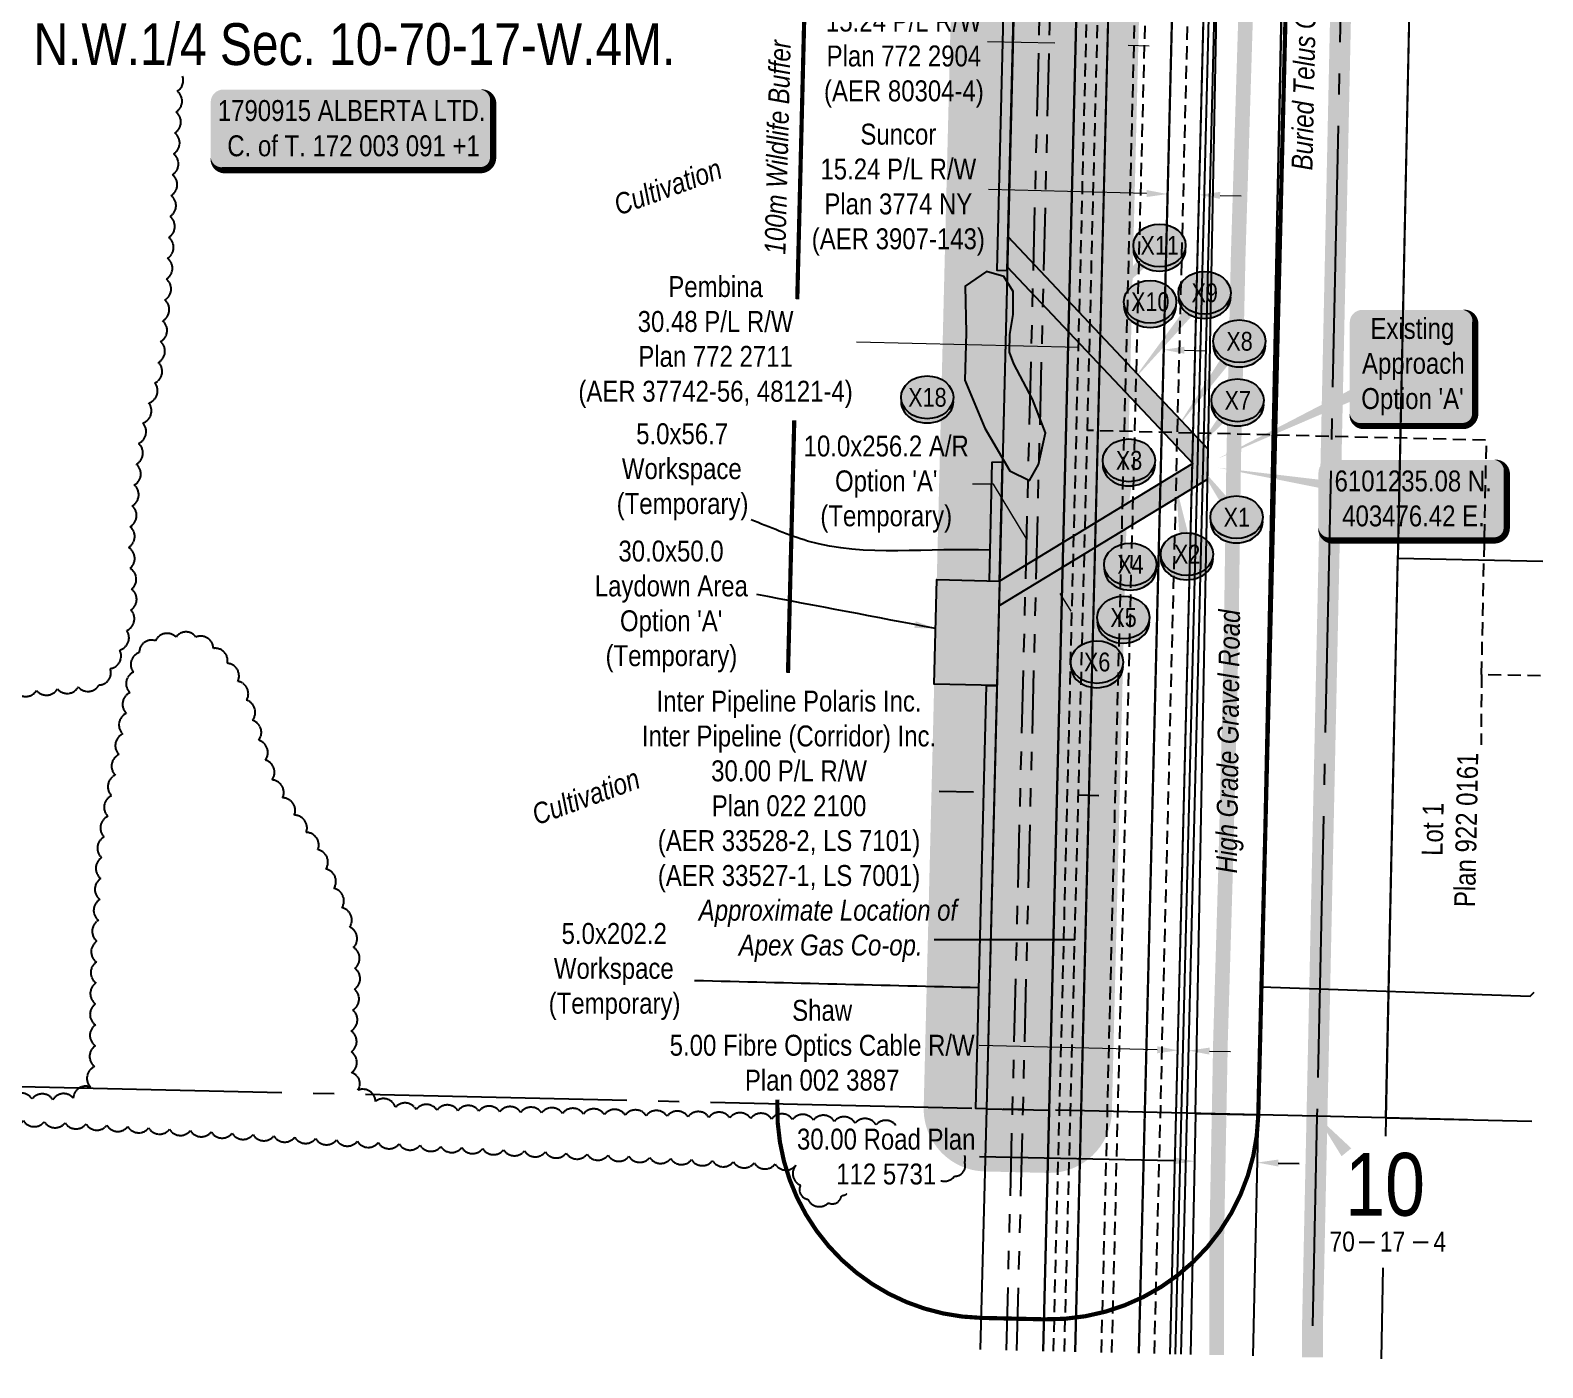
# Model space of a CAD drawing. Extents: x 402203 to 404178, y 6100803 to 6102751.
# Drawn here: x 402909 to 403632, y 6100803 to 6101442 of the extents above; entities that cross this region are included whole.
import ezdxf
from ezdxf.enums import TextEntityAlignment as Align

# ---------------------------------------------------------------- set-up
doc = ezdxf.new("R2010")
doc.units = 0
doc.header["$LTSCALE"] = 5
doc.header["$PDSIZE"] = 0.5
for name, pattern in [('0', [1, 1, 0]), ('foc-DRILLPATH', [14.75, 6, -1.75, 1.75, -1.75, 1.75, -1.75]), ('foc-QUARTERLINE', [33, 25, -3, 2, -3]), ('foc-TIELINE', [1.875, 1.25, -0.625]), ('UG_PIPE', [1.875, 1.25, -0.625])]:
    doc.linetypes.add(name, pattern=pattern)
doc.layers.get('Defpoints').update_dxf_attribs({"color": 9})
for name, color, linetype in [('10', 1, 'Continuous'), ('9', 3, 'Continuous'), ('AS-CABLE', 224, 'foc-CABLE'), ('AS-PIPE-UG', 44, 'UG_PIPE'), ('AS-PIPE-UG-T', 44, 'Continuous'), ('AS-POWER', 104, 'foc-POWER'), ('AS-ROADS', 254, 'Continuous'), ('AS-TELUS', 224, 'foc-TEL'), ('C-RW', 13, 'Continuous'), ('C-SYMBOL', 7, 'Continuous'), ('CG-NOTES', 7, 'Continuous'), ('F-RW', 190, 'Continuous'), ('L-SECLBL', 7, 'Continuous'), ('L-SECQ', 8, 'foc-QUARTERLINE'), ('L-TITLEDB', 4, 'Continuous'), ('L-TITLEDB-T', 4, 'Continuous'), ('P-BUFFER-H 30m', 51, 'Continuous'), ('P-BUFFER-YELLOW', 50, 'foc-TIELINE'), ('P-BUFFER-YELLOW-T', 50, 'Continuous'), ('P-CROSSINGS', 250, 'Continuous'), ('P-PDRILLPATH', 12, 'foc-DRILLPATH'), ('P-PROPOSED', 10, 'Continuous'), ('P-PROPOSED-T', 10, 'Continuous'), ('P-TEMP-H', 41, 'Continuous'), ('P-TEMP_WORKSPACE', 46, 'Continuous'), ('T-BUSH', 110, '0'), ('T-WATER', 160, 'Continuous'), ('T-WATER-H', 133, 'Continuous')]:
    doc.layers.add(name, color=color, linetype=linetype)
for name, color, linetype, lineweight in [('F-RW-T', 190, 'Continuous', 9), ('P-TEMP-T', 46, 'Continuous', 18), ('T-TEXT', 48, 'Continuous', 18)]:
    doc.layers.add(name, color=color, linetype=linetype, lineweight=lineweight)
doc.layers.add('P-REPAIR-BLUE-H', color=7, linetype='Continuous', true_color=0xa0d6fd)
doc.styles.add('175L', font='ARIALN.TTF', dxfattribs={"height": 20})
doc.styles.add('80', font='ARIALN.TTF', dxfattribs={"height": 10})
doc.styles.add('80CG', font='ARIALN.TTF', dxfattribs={"height": 10})
doc.styles.add('80L', font='ARIALN.TTF', dxfattribs={"height": 10})
doc.styles.add('80LS', font='ARIALNI.TTF', dxfattribs={"height": 10})
doc.styles.add('Crossing', font='ARIALN.TTF', dxfattribs={"height": 10})
doc.styles.add('foc-LtypeFont', font='ARIALN.TTF', dxfattribs={"height": 7.35})
doc.styles.add('SIMPLEX', font='ARIALN.TTF')
doc.linetypes.add('foc-CABLE', pattern='A,2,-1,["C",foc-LtypeFont,S=0.2,R=0,X=-0.625,Y=-0.75],-1.24,8', length=12.24)
doc.linetypes.add('foc-POWER', pattern='A,6,-1,["P",foc-LtypeFont,S=0.2,R=0,X=-0.625,Y=-0.75],-1.24,4', length=12.24)
doc.linetypes.add('foc-POWER-NOLINE', pattern='A,0,-4,["P",foc-LtypeFont,S=0.2,R=0,X=-0.625,Y=-0.75],-8.24', length=12.24)
doc.linetypes.add('foc-TEL', pattern='A,2,-1,["T",foc-LtypeFont,S=0.2,R=0,X=-0.425,Y=-0.75],-1.24,8', length=12.24)
doc.linetypes.add('foc-TEL-NOLINE', pattern='A,0,-2,["T",foc-LtypeFont,S=0.2,R=0,X=-0.425,Y=-0.75],-10.24', length=12.24)
doc.dimstyles.new('Compass 5 000', dxfattribs={"dimscale": 5, "dimtxt": 9, "dimasz": 2, "dimexe": 0.2, "dimexo": 0.0625, "dimgap": 0.5, "dimtad": 0, "dimtih": 1, "dimtoh": 1, "dimzin": 0, "dimdsep": 46, "dimtxsty": '80CG', "dimcen": 0.1, "dimse1": 1, "dimse2": 1, "dimclrd": 256, "dimclrt": 256, "dimaunit": 1, "dimadec": 4, "dimazin": 0, "dimtfac": 0.06, "dimtofl": 0, "dimtmove": 0, "dimatfit": 1, "dimfxl": 0.2, "dimtolj": 1, "dimtzin": 0, "dimlwd": -1, "dimarcsym": 0})

# ---------------------------------------------------------------- blocks, each defined once
blk = doc.blocks.new('L-SECLBL')
at = {"layer": '9', "color": 7}
for p, q in [((-5.08, -27.83), (-12.29, -27.83)), ((20.7, -27.83), (13.5, -27.83))]:
    blk.add_line(p, q, dxfattribs=at)
at = {"layer": '10', "color": 2, "style": 'SIMPLEX'}
blk.add_attdef('SEC', text='', height=30, dxfattribs=at).set_placement((0, 0), align=Align.MIDDLE)
at = {"layer": '10', "color": 5, "style": '80L'}
blk.add_attdef('TWP', text='', height=9.5, dxfattribs=at).set_placement((-14.43, -27.37), align=Align.MIDDLE_RIGHT)
blk.add_attdef('RGE', text='', height=9.5, dxfattribs=at).set_placement((3.62, -27.37), align=Align.MIDDLE_CENTER)
blk.add_attdef('MER', text='', height=9.5, dxfattribs=at).set_placement((23.17, -27.37), align=Align.MIDDLE_LEFT)
blk = doc.blocks.new('*U426')
h = blk.add_hatch(color=59)
edge = h.paths.add_edge_path()
edge.add_line((-61.5, -20), (61.5, -20))
edge.add_arc((61.5, -14), 6, 270, 360)
edge.add_line((67.5, -14), (67.5, 12.5))
edge.add_arc((61.5, 12.5), 6, 0, 90)
edge.add_line((61.5, 18.5), (-61.5, 18.5))
edge.add_arc((-61.5, 12.5), 6, 90, 180)
edge.add_line((-67.5, 12.5), (-67.5, -14))
edge.add_arc((-61.5, -14), 6, 180, 270)
at = {"color": 1, "flags": 128}
blk.add_lwpolyline([(-61.5, -20, 3, 3, 0), (61.5, -20, 3, 3, 0.414214), (67.5, -14, 3, 3, 0), (67.5, 12.5, 3, 0, 0.414214), (61.5, 18.5, 0, 0, 0), (-61.5, 18.5, 0, 0, 0.414214), (-67.5, 12.5, 0, 0, 0), (-67.5, -14, 0, 3, 0.414214)], format="xyseb", close=True, dxfattribs=at)
blk.add_lwpolyline([(-45.88, 0.94, 0, 7.5, 0), (0, 0, 0, 0, 0)], format="xyseb", dxfattribs=at)
at = {"color": 1, "style": '80'}
blk.add_attdef('ENTER_TEXT_001', (-35.99, -5), '', height=10, dxfattribs=at)
blk = doc.blocks.new('*D427')
at = {"layer": 'Defpoints', "color": 0, "transparency": 16777216}
for p in [(403466.66, 6101301.74), (403471.66, 6101301.61), (403458.04, 6100954.19)]:
    blk.add_point(p, dxfattribs=at)
at = {"layer": 'F-RW-T', "transparency": 16777216}
for p, q in [((403448.04, 6100954.44), (403362.98, 6100956.55)), ((403473.03, 6100953.82), (403483.03, 6100953.57))]:
    blk.add_line(p, q, dxfattribs=at)
for points in [[(403448.09, 6100956.11), (403448, 6100952.78), (403458.04, 6100954.19)], [(403473.08, 6100955.49), (403472.99, 6100952.16), (403463.04, 6100954.07)]]:
    blk.add_solid(points, dxfattribs=at)
at = {"layer": 'F-RW-T', "transparency": 16777216, "insert": (403287.85, 6100956.55), "char_height": 10, "attachment_point": 5, "style": '80CG'}
blk.add_mtext('\\A1;Shaw\\P5.00 Fibre Optics Cable R/W\\PPlan 002 3887 ', dxfattribs=at)
blk = doc.blocks.new('*D428')
at = {"layer": 'Defpoints', "color": 0, "transparency": 16777216}
for p in [(403410.42, 6101491.86), (403425.62, 6101491.48), (403409.02, 6101435.2)]:
    blk.add_point(p, dxfattribs=at)
at = {"layer": 'F-RW-T', "transparency": 16777216}
for p, q in [((403399.02, 6101435.45), (403366.94, 6101436.24)), ((403434.22, 6101434.57), (403444.21, 6101434.33))]:
    blk.add_line(p, q, dxfattribs=at)
for points in [[(403399.06, 6101437.11), (403398.98, 6101433.78), (403409.02, 6101435.2)], [(403434.26, 6101436.24), (403434.17, 6101432.91), (403424.22, 6101434.82)]]:
    blk.add_solid(points, dxfattribs=at)
at = {"layer": 'F-RW-T', "transparency": 16777216, "insert": (403326.93, 6101436.24), "char_height": 10, "attachment_point": 5, "style": '80CG'}
blk.add_mtext('\\A1;Nova\\P15.24 P/L R/W\\PPlan 772 2904\\P(AER 80304-4)', dxfattribs=at)
blk = doc.blocks.new('*D429')
at = {"layer": 'Defpoints', "color": 0, "transparency": 16777216}
for p in [(403423.32, 6101397.04), (403453.7, 6101396.29), (403420.65, 6101289.79)]:
    blk.add_point(p, dxfattribs=at)
at = {"layer": 'F-RW-T', "transparency": 16777216}
for p, q in [((403410.66, 6101290.04), (403304.3, 6101292.68)), ((403461.03, 6101288.79), (403471.03, 6101288.54))]:
    blk.add_line(p, q, dxfattribs=at)
for points in [[(403410.7, 6101291.71), (403410.62, 6101288.37), (403420.65, 6101289.79)], [(403461.07, 6101290.46), (403460.99, 6101287.12), (403451.03, 6101289.04)]]:
    blk.add_solid(points, dxfattribs=at)
at = {"layer": 'F-RW-T', "transparency": 16777216, "insert": (403236.9, 6101292.68), "char_height": 10, "attachment_point": 5, "style": '80CG'}
blk.add_mtext('\\A1;Pembina\\P30.48 P/L R/W\\PPlan 772 2711\\P(AER 37742-56, 48121-4)', dxfattribs=at)
blk = doc.blocks.new('*D430')
at = {"layer": 'Defpoints', "color": 0, "transparency": 16777216}
for p in [(403452.95, 6101363.42), (403452.58, 6101348.83), (403467.75, 6101348.46)]:
    blk.add_point(p, dxfattribs=at)
at = {"layer": 'F-RW-T', "transparency": 16777216}
for p, q in [((403442.95, 6101363.66), (403367.45, 6101365.54)), ((403478.11, 6101362.79), (403488.1, 6101362.54))]:
    blk.add_line(p, q, dxfattribs=at)
for points in [[(403442.99, 6101365.33), (403442.91, 6101362), (403452.95, 6101363.42)], [(403478.15, 6101364.46), (403478.06, 6101361.12), (403468.11, 6101363.04)]]:
    blk.add_solid(points, dxfattribs=at)
at = {"layer": 'F-RW-T', "transparency": 16777216, "insert": (403324.26, 6101365.54), "char_height": 10, "attachment_point": 5, "style": '80CG'}
blk.add_mtext('\\A1;Suncor\\P15.24 P/L R/W\\PPlan 3774 NY\\P(AER 3907-143)', dxfattribs=at)
blk = doc.blocks.new('*D432')
at = {"layer": 'Defpoints', "color": 0, "transparency": 16777216}
for p in [(403465.93, 6100901.18), (403465.45, 6100878.12), (403495.42, 6100877.49)]:
    blk.add_point(p, dxfattribs=at)
at = {"layer": 'L-TITLEDB-T', "transparency": 16777216}
for p, q in [((403455.93, 6100901.39), (403363.02, 6100903.35)), ((403505.9, 6100900.34), (403515.9, 6100900.13))]:
    blk.add_line(p, q, dxfattribs=at)
for points in [[(403455.97, 6100903.06), (403455.9, 6100899.73), (403465.93, 6100901.18)], [(403505.94, 6100902.01), (403505.87, 6100898.67), (403495.91, 6100900.55)]]:
    blk.add_solid(points, dxfattribs=at)
at = {"layer": 'L-TITLEDB-T', "transparency": 16777216, "insert": (403318.48, 6100903.35), "char_height": 10, "attachment_point": 5, "style": '80CG'}
blk.add_mtext('\\A1;30.00 Road Plan\\P112 5731', dxfattribs=at)
blk = doc.blocks.new('*D434')
at = {"layer": 'Defpoints', "color": 0, "transparency": 16777216}
for p in [(403372.05, 6101154.83), (403402.04, 6101154.09), (403370.13, 6101077.26)]:
    blk.add_point(p, dxfattribs=at)
at = {"layer": 'P-PROPOSED-T', "color": 240, "transparency": 16777216}
for p, q in [((403360.13, 6101077.51), (403343.83, 6101077.92)), ((403410.12, 6101076.27), (403420.11, 6101076.02))]:
    blk.add_line(p, q, dxfattribs=at)
for points in [[(403360.17, 6101079.18), (403360.09, 6101075.85), (403370.13, 6101077.26)], [(403410.16, 6101077.94), (403410.07, 6101074.61), (403400.12, 6101076.52)]]:
    blk.add_solid(points, dxfattribs=at)
at = {"layer": 'P-PROPOSED-T', "transparency": 16777216, "insert": (403272.02, 6101077.92), "char_height": 10, "attachment_point": 5, "style": '80CG'}
blk.add_mtext('\\A1;Inter Pipeline Polaris Inc.\\PInter Pipeline (Corridor) Inc.\\P30.00 P/L R/W\\PPlan 022 2100\\P(AER 33528-2, LS 7101)\\P(AER 33527-1, LS 7001)', dxfattribs=at)
blk = doc.blocks.new('*D436')
at = {"layer": 'Defpoints', "color": 0, "transparency": 16777216}
for p in [(403400.56, 6101195.41), (403391.1, 6101189.67), (403405.75, 6101186.86)]:
    blk.add_point(p, dxfattribs=at)
at = {"layer": 'P-TEMP-T', "transparency": 16777216}
for p, q in [((403369.77, 6101224.82), (403359.77, 6101224.82)), ((403385.91, 6101198.22), (403369.77, 6101224.82)), ((403401.47, 6101172.57), (403406.66, 6101164.02))]:
    blk.add_line(p, q, dxfattribs=at)
for points in [[(403387.34, 6101199.08), (403384.49, 6101197.36), (403391.1, 6101189.67)], [(403402.9, 6101173.44), (403400.05, 6101171.71), (403396.29, 6101181.12)]]:
    blk.add_solid(points, dxfattribs=at)
at = {"layer": 'P-TEMP-T', "transparency": 16777216, "insert": (403318.48, 6101224.82), "char_height": 10, "attachment_point": 5, "style": '80CG'}
blk.add_mtext("\\A1;10.0x256.2 A/R\\POption 'A'\\P(Temporary)", dxfattribs=at)
blk = doc.blocks.new('xing2')
h = blk.add_hatch(color=50)
h.dxf.hatch_style = 1
edge = h.paths.add_edge_path()
edge.add_ellipse((0, 0), major_axis=(-12.5, 0), ratio=0.816297, start_angle=0, end_angle=360)
h = blk.add_hatch(color=250)
h.dxf.hatch_style = 1
edge = h.paths.add_edge_path()
edge.add_ellipse((0, -2.05), major_axis=(-12.5, 0), ratio=0.816297, start_angle=0, end_angle=180)
edge.add_line((12.5, -2.05), (12.5, 0))
edge.add_ellipse((0, 0), major_axis=(-12.5, 0), ratio=0.816297, start_angle=0, end_angle=180, ccw=False)
edge.add_line((-12.5, 0), (-12.5, -2.05))
at = {"color": 250}
blk.add_ellipse((0, 0), major_axis=(-12.5, 0), ratio=0.816297, dxfattribs=at)
blk.add_ellipse((0, -2.05), major_axis=(-12.5, 0), ratio=0.816297, start_param=0, end_param=3.141593, dxfattribs=at)
at = {"color": 250, "style": 'Crossing'}
blk.add_attdef('CROSSING', text='', height=9, dxfattribs=at).set_placement((0.09, 0.02), align=Align.MIDDLE_CENTER)
at = {"color": 250, "style": 'Crossing', "flags": 1}
for tag, p in [('OWNER', (0.09, -12.49)), ('DESCRIPTION', (0.09, -25.77)), ('LOCATION', (0.09, -39.3)), ('DWG_REF', (0.09, -52.84))]:
    blk.add_attdef(tag, text='', height=9, dxfattribs=at).set_placement(p, align=Align.MIDDLE_CENTER)
blk = doc.blocks.new('*U461')
h = blk.add_hatch(color=255)
edge = h.paths.add_edge_path()
edge.add_line((-24, -28.5), (24, -28.5))
edge.add_arc((24, -22.5), 6, 270, 360)
edge.add_line((30, -22.5), (30, 21))
edge.add_arc((24, 21), 6, 0, 90)
edge.add_line((24, 27), (-24, 27))
edge.add_arc((-24, 21), 6, 90, 180)
edge.add_line((-30, 21), (-30, -22.5))
edge.add_arc((-24, -22.5), 6, 180, 270)
at = {"color": 1, "flags": 128}
blk.add_lwpolyline([(-24, -28.5, 3, 3, 0), (24, -28.5, 3, 3, 0.414214), (30, -22.5, 3, 3, 0), (30, 21, 3, 0, 0.414214), (24, 27, 0, 0, 0), (-24, 27, 0, 0, 0.414214), (-30, 21, 0, 0, 0), (-30, -22.5, 0, 3, 0.414214)], format="xyseb", close=True, dxfattribs=at)
for points in [[(-93.09, -44.13, 0, 7.5, 0), (0, 0, 0, 0, 0)], [(-25.47, -11.01, 0, 7.5, 0), (0, 0, 0, 0, 0)]]:
    blk.add_lwpolyline(points, format="xyseb", dxfattribs=at)
at = {"color": 1, "style": '80'}
blk.add_attdef('ENTER_TEXT_001', (-26.85, -4.92), '', height=10, dxfattribs=at)
blk = doc.blocks.new('*U462')
h = blk.add_hatch(color=255)
edge = h.paths.add_edge_path()
edge.add_line((-39, -20), (39, -20))
edge.add_arc((39, -14), 6, 270, 360)
edge.add_line((45, -14), (45, 12.5))
edge.add_arc((39, 12.5), 6, 0, 90)
edge.add_line((39, 18.5), (-39, 18.5))
edge.add_arc((-39, 12.5), 6, 90, 180)
edge.add_line((-45, 12.5), (-45, -14))
edge.add_arc((-39, -14), 6, 180, 270)
at = {"color": 1, "flags": 128}
for points in [[(-92.68, 14.7, 0, 7.5, 0), (0, 0, 0, 0, 0)], [(-25.47, -11.01, 0, 7.5, 0), (0, 0, 0, 0, 0)]]:
    blk.add_lwpolyline(points, format="xyseb", dxfattribs=at)
blk.add_lwpolyline([(-39, -20, 3, 3, 0), (39, -20, 3, 3, 0.414214), (45, -14, 3, 3, 0), (45, 12.5, 3, 0, 0.414214), (39, 18.5, 0, 0, 0), (-39, 18.5, 0, 0, 0.414214), (-45, 12.5, 0, 0, 0), (-45, -14, 0, 3, 0.414214)], format="xyseb", close=True, dxfattribs=at)
at = {"color": 1, "style": '80'}
blk.add_attdef('ENTER_TEXT_001', (-26.85, -4.92), '', height=10, dxfattribs=at)

msp = doc.modelspace()

# ---------------------------------------------------------------- hatches: boundary and pattern name
at = {"layer": 'P-BUFFER-H 30m'}
h = msp.add_hatch(color=256, dxfattribs=at)
h.dxf.hatch_style = 1
h.paths.add_polyline_path([(403446.294, 6101728.091, 0.4148301), (403416.985, 6101758.827), (403386.992, 6101759.508, 0.4135973), (403356.32, 6101730.26), (403336.392, 6100927.034, 0.4148108), (403365.7, 6100896.298), (403395.692, 6100895.615, 0.4136166), (403426.366, 6100924.863)])
h.paths.add_polyline_path([(403396.375, 6100925.607), (403366.383, 6100926.29), (403386.311, 6101729.516), (403416.304, 6101728.835)], flags=16)
at = {"layer": 'P-REPAIR-BLUE-H'}
h = msp.add_hatch(color=256, dxfattribs=at)
h.dxf.hatch_style = 1
h.paths.add_polyline_path([(403366.383, 6100926.29), (403396.375, 6100925.607), (403416.304, 6101728.835), (403386.311, 6101729.516)])
at = {"layer": 'P-TEMP-H'}
h = msp.add_hatch(color=256, dxfattribs=at)
h.dxf.hatch_style = 1
h.paths.add_polyline_path([(403376.321, 6101326.851), (403385.071, 6101679.531), (403380.072, 6101679.645), (403371.323, 6101326.975)])
h = msp.add_hatch(color=256, dxfattribs=at)
h.dxf.hatch_style = 1
h.paths.add_polyline_path([(403372.345, 6101166.596), (403472.142, 6101227.142), (403472.412, 6101241.431), (403376.719, 6101342.901), (403376.367, 6101328.699), (403465.126, 6101234.582), (403372.64, 6101178.472)])
h = msp.add_hatch(color=256, dxfattribs=at)
h.dxf.hatch_style = 1
h.paths.add_polyline_path([(403369.047, 6101235.26), (403367.641, 6101178.594), (403372.64, 6101178.472), (403374.045, 6101235.136)])
h = msp.add_hatch(color=256, dxfattribs=at)
h.dxf.hatch_style = 1
h.paths.add_polyline_path([(403341.419, 6101129.241), (403342.659, 6101179.208), (403372.64, 6101178.472), (403371.4, 6101128.497), (403341.421, 6101129.234)])
h = msp.add_hatch(color=256, dxfattribs=at)
h.dxf.hatch_style = 1
h.paths.add_polyline_path([(403366.383, 6100926.29), (403361.384, 6100926.404), (403366.401, 6101128.62), (403371.4, 6101128.497)])
at = {"layer": 'T-WATER-H'}
h = msp.add_hatch(color=256, dxfattribs=at)
h.dxf.hatch_style = 1
h.paths.add_polyline_path([(403356.077, 6101274.552), (403365.572, 6101251.508), (403377.507, 6101231.175), (403387.001, 6101226.567), (403391.341, 6101234.158), (403394.596, 6101249.339), (403388.357, 6101265.334), (403379.435, 6101282.274), (403377.396, 6101287.878), (403377.566, 6101296.37), (403379.139, 6101305.818), (403379.245, 6101316.882), (403374.668, 6101324.01), (403366.471, 6101326.351), (403356.252, 6101319.329), (403356.662, 6101297.065)])

# ---------------------------------------------------------------- linework, layer by layer
at = {"layer": 'AS-CABLE', "flags": 128}
msp.add_lwpolyline([(403456.775, 6100809.008), (403479.274, 6101709.723), (403512.89, 6101708.957)], dxfattribs=at)
at = {"layer": 'AS-PIPE-UG'}
msp.add_line((403631.274, 6101133.166), (403603.116, 6101133.757), dxfattribs=at)
at = {"layer": 'AS-PIPE-UG', "flags": 128}
for points in [[(403398.452, 6100810.349), (403401.374, 6100925.48), (403421.302, 6101728.711), (403421.813, 6101748.811), (403424.214, 6101844.401)], [(403414.678, 6101250.445), (403426.54, 6101728.581), (403427.051, 6101748.678), (403429.452, 6101844.27)], [(403421.382, 6100809.822), (403442.82, 6101669.224), (403443.907, 6101712.968), (403444.267, 6101728.175), (403444.783, 6101748.268), (403447.192, 6101843.824)], [(403426.381, 6100809.707), (403447.818, 6101669.1), (403448.906, 6101712.847), (403449.265, 6101728.052), (403449.781, 6101748.14), (403452.19, 6101843.699)], [(403446.736, 6100809.239), (403468.172, 6101668.592), (403469.26, 6101712.353), (403469.619, 6101727.55), (403470.134, 6101747.617), (403472.544, 6101843.188)], [(403403.691, 6100810.229), (403406.612, 6100925.347), (403414.678, 6101250.445)], [(403603.116, 6101133.757), (403605.464, 6101245.756), (403414.678, 6101250.445)]]:
    msp.add_lwpolyline(points, dxfattribs=at)
at = {"layer": 'AS-PIPE-UG'}
msp.add_lwpolyline([(403603.116, 6101133.757), (403602.838, 6101100.273)], dxfattribs=at)
at = {"layer": 'AS-POWER', "linetype": 'foc-POWER-NOLINE', "flags": 128}
msp.add_lwpolyline([(403493.966, 6100808.152), (403496.387, 6100923.147), (403515.801, 6101842.101)], dxfattribs=at)
at = {"layer": 'AS-POWER', "flags": 128}
msp.add_lwpolyline([(403497.674, 6100984.546), (403626.257, 6100980.015), (403628.307, 6100981.953)], dxfattribs=at)
at = {"layer": 'AS-ROADS', "flags": 128}
for points, const_width in [([(403543.777, 6101825.937), (403542.058, 6101746.095), (403541.625, 6101725.989), (403524.415, 6100922.691), (403522.269, 6100822.525), (403522.314, 6100807.5)], 10), ([(403476.436, 6100808.556), (403476.539, 6100866.344), (403478.28, 6100958.557), (403480.709, 6101040.063), (403483.289, 6101145.197), (403484.587, 6101236.527), (403486.731, 6101333.442), (403490.579, 6101457.565), (403491.808, 6101559.339), (403492.752, 6101620.527), (403491.555, 6101645.864), (403489.725, 6101669.223), (403487.68, 6101682.59), (403486.832, 6101700.757), (403486.325, 6101727.07), (403486.665, 6101731.311)], 7)]:
    msp.add_lwpolyline(points, dxfattribs=dict(at, const_width=const_width))
at = {"layer": 'AS-TELUS', "linetype": 'foc-TEL-NOLINE', "flags": 128}
msp.add_lwpolyline([(403493.966, 6100808.152), (403496.387, 6100923.147), (403513.232, 6101726.606), (403515.719, 6101842.103)], dxfattribs=at)
at = {"layer": 'C-RW', "flags": 128}
msp.add_lwpolyline([(403393.453, 6100810.464), (403396.375, 6100925.607), (403416.304, 6101728.835), (403386.311, 6101729.516), (403366.385, 6100926.368), (403363.461, 6100811.154)], dxfattribs=at)
at = {"layer": 'F-RW', "flags": 128}
for points in [[(403408.754, 6100810.112), (403431.54, 6101728.489), (403416.304, 6101728.835), (403396.37, 6100925.399), (403393.453, 6100810.464)], [(403477.208, 6101727.452), (403462.032, 6101727.796), (403439.246, 6100809.411)], [(403454.281, 6100809.065), (403477.208, 6101727.452)], [(403454.283, 6100809.065), (403476.841, 6101712.322), (403512.944, 6101711.583)], [(403512.944, 6101711.583), (403512.833, 6101706.458), (403481.711, 6101707.167), (403459.274, 6100808.95)], [(403439.246, 6100809.411), (403442.103, 6100924.566), (403460.57, 6101668.888), (403430.077, 6101669.542), (403408.754, 6100810.112)]]:
    msp.add_lwpolyline(points, dxfattribs=at)
at = {"layer": 'L-SECLBL', "flags": 128}
msp.add_lwpolyline([(403524.415, 6100922.691, 0, 6, 0), (403538.5, 6100905.48, 0, 0, 0)], format="xyseb", dxfattribs=at)
at = {"layer": 'L-SECQ', "flags": 128}
for points in [[(403541.625, 6101725.989), (403524.415, 6100922.691)], [(403524.415, 6100922.691), (402722.534, 6100940.951)], [(403524.415, 6100922.691), (403522.269, 6100822.525)], [(403596.365, 6100921.053), (403524.415, 6100922.691)]]:
    msp.add_lwpolyline(points, dxfattribs=at)
at = {"layer": 'L-TITLEDB', "flags": 128}
msp.add_lwpolyline([(403479.675, 6101625.651), (403472.873, 6101692.623), (403473.739, 6101727.531), (403513.233, 6101726.634), (403496.387, 6100923.147), (403466.409, 6100923.845)], close=True, dxfattribs=at)
for points in [[(403493.966, 6100808.152), (403496.387, 6100923.147), (403513.233, 6101726.634), (403574.176, 6101725.265), (403557.408, 6100921.757), (403557.23, 6100913.151)], [(403574.176, 6101725.265), (403563.114, 6101189.394), (403632.35, 6101188.036)], [(403627.096, 6100920.212), (403557.408, 6100921.757), (403563.114, 6101189.394)], [(403563.114, 6101189.394), (403632.35, 6101188.036)], [(403493.966, 6100808.152), (403496.387, 6100923.147), (403466.409, 6100923.845), (403463.988, 6100808.842)], [(403555.925, 6100850.187), (403555.025, 6100806.748)]]:
    msp.add_lwpolyline(points, dxfattribs=at)
at = {"layer": 'P-BUFFER-YELLOW', "ltscale": 2, "const_width": 1.999, "flags": 128}
for points in [[(403266.46, 6100930.656), (403266.414, 6100928.77, 0.4148108), (403364.106, 6100826.316), (403394.099, 6100825.633, 0.4136166), (403496.344, 6100923.126), (403516.273, 6101726.355, 0.4148301), (403418.573, 6101828.809), (403388.581, 6101829.49, 0.2008242), (403316.694, 6101801.303, 0.2008242)], [(403307.473, 6101791.034, 0.1608192), (403286.342, 6101731.996), (403275.951, 6101313.168)]]:
    msp.add_lwpolyline(points, format="xyb", dxfattribs=at)
at = {"layer": 'P-BUFFER-YELLOW', "ltscale": 2, "flags": 128}
msp.add_lwpolyline([(403274.514, 6101255.277, 1.999, 1.999, 0), (403271.52, 6101134.592, 1.999, 1.999, 0)], format="xyseb", dxfattribs=at)
at = {"layer": 'P-CROSSINGS', "flags": 128}
for points in [[(403410.656, 6101299.627, 0, 6, 0), (403449.128, 6101338.866, 0, 0, 0)], [(403435.549, 6101273.232, 0, 6, 0), (403470.652, 6101316.222, 0, 0, 0)], [(403415.764, 6101294.212, 0, 6, 0), (403444.618, 6101311.932, 0, 0, 0)], [(403457.323, 6101251.515, 0, 6, 0), (403487.302, 6101293.05, 0, 0, 0)], [(403389.216, 6101246.524, 0, 6, 0), (403338.076, 6101266.269, 0, 0, 0)], [(403467.88, 6101242.594, 0, 6, 0), (403486.448, 6101264.843, 0, 0, 0)], [(403433.652, 6101209.639, 0, 6, 0), (403434.484, 6101236.155, 0, 0, 0)], [(403467.4, 6101234.352, 0, 6, 0), (403485.988, 6101208.944, 0, 0, 0)], [(403457.078, 6101223.852, 0, 6, 0), (403462.224, 6101191.3, 0, 0, 0)], [(403408.169, 6101194.179, 0, 6, 0), (403431.855, 6101161.039, 0, 0, 0)], [(403413.36, 6101197.328, 0, 6, 0), (403435.147, 6101186.404, 0, 0, 0)], [(403387.856, 6101181.855, 0, 6, 0), (403419.223, 6101139.748, 0, 0, 0)]]:
    msp.add_lwpolyline(points, format="xyseb", dxfattribs=at)
at = {"layer": 'P-PDRILLPATH', "flags": 128}
for points in [[(403375.958, 6100810.867), (403378.879, 6100925.973), (403398.807, 6101729.206), (403399.32, 6101749.383), (403401.721, 6101844.966)], [(403380.957, 6100810.752), (403383.877, 6100925.846), (403403.806, 6101729.082), (403404.319, 6101749.256), (403406.72, 6101844.841)]]:
    msp.add_lwpolyline(points, dxfattribs=at)
at = {"layer": 'P-PROPOSED', "flags": 128}
msp.add_lwpolyline([(403366.383, 6100926.29), (403396.375, 6100925.607), (403416.304, 6101728.835), (403386.311, 6101729.516)], close=True, dxfattribs=at)
at = {"layer": 'P-TEMP_WORKSPACE', "flags": 128}
for points in [[(403376.321, 6101326.851), (403385.071, 6101679.531), (403380.072, 6101679.645), (403371.323, 6101326.975), (403376.321, 6101326.851)], [(403372.345, 6101166.596), (403472.142, 6101227.142), (403472.412, 6101241.431), (403376.719, 6101342.901), (403376.367, 6101328.699), (403465.126, 6101234.582), (403372.64, 6101178.472)], [(403369.047, 6101235.26), (403367.641, 6101178.594), (403372.64, 6101178.472), (403374.045, 6101235.136)], [(403341.419, 6101129.241), (403342.659, 6101179.208), (403372.64, 6101178.472), (403371.4, 6101128.497), (403341.421, 6101129.234)], [(403366.383, 6100926.29), (403361.384, 6100926.404), (403366.401, 6101128.62), (403371.4, 6101128.497)]]:
    msp.add_lwpolyline(points, close=True, dxfattribs=at)
at = {"layer": 'T-BUSH', "flags": 128}
for points in [[(403323.132, 6100918.308, 0.4810233), (403313.597, 6100918.53, 0.5205671), (403303.634, 6100919.394, 0.5205671), (403293.672, 6100920.258, 0.5205671), (403283.692, 6100920.827, 0.5205671), (403273.696, 6100921.092, 0.5205671), (403263.699, 6100921.358, 0.5205671), (403253.703, 6100921.623, 0.5205671), (403243.706, 6100921.888, 0.5205671), (403233.71, 6100922.153, 0.5205671), (403223.714, 6100922.418, 0.5205671), (403213.717, 6100922.684, 0.5205671), (403203.721, 6100922.949, 0.5205671), (403193.724, 6100923.214, 0.5205671), (403183.728, 6100923.479, 0.5205671), (403173.731, 6100923.745, 0.5205671), (403163.735, 6100924.01, 0.5205671), (403153.738, 6100924.275, 0.5205671), (403143.742, 6100924.54, 0.5205671), (403133.745, 6100924.805, 0.5205671), (403123.749, 6100925.071, 0.5205671), (403113.752, 6100925.336, 0.5205671), (403103.756, 6100925.601, 0.5205671), (403093.759, 6100925.866, 0.5205671), (403083.872, 6100926.993, 0.5205671), (403074.361, 6100929.794, 0.5205671), (403065.905, 6100935.131, 0.5205671), (403062.853, 6100943.481, 0.5205671), (403062.763, 6100953.48, 0.5205671), (403062.673, 6100963.48, 0.5205671), (403063.448, 6100973.448, 0.5205671), (403064.27, 6100983.414, 0.5205671), (403064.477, 6100993.384, 0.5205671), (403063.777, 6101003.359, 0.5205671), (403062.086, 6101013.102, 0.5205671), (403058.272, 6101022.346, 0.5205671), (403054.459, 6101031.59, 0.5205671), (403050.645, 6101040.835, 0.5205671), (403046.816, 6101050.071, 0.5205671), (403041.181, 6101058.332, 0.5205671), (403035.545, 6101066.593, 0.5205671), (403029.91, 6101074.853, 0.5205671), (403024.883, 6101083.417, 0.5205671), (403021.685, 6101092.892, 0.5205671), (403018.488, 6101102.367, 0.5205671), (403015.494, 6101111.906, 0.5205671), (403012.706, 6101121.51, 0.5205671), (403008.522, 6101130.516, 0.5205671), (403003.501, 6101139.164, 0.5205671), (402996.852, 6101146.26, 0.5205671), (402988.451, 6101151.684, 0.5205671), (402978.965, 6101151.695, 0.5205671), (402969.122, 6101149.931, 0.5205671), (402961.371, 6101144.246, 0.5205671), (402958.573, 6101134.946, 0.5205671), (402956.866, 6101125.093, 0.5205671), (402955.158, 6101115.239, 0.5205671), (402953.443, 6101105.388, 0.5205671), (402951.666, 6101095.547, 0.5205671), (402949.889, 6101085.706, 0.5205671), (402948.112, 6101075.865, 0.5205671), (402946.335, 6101066.024, 0.5205671), (402944.558, 6101056.183, 0.5205671), (402943.385, 6101046.276, 0.5205671), (402942.99, 6101036.284, 0.5205671), (402942.531, 6101026.296, 0.5205671), (402941.818, 6101016.321, 0.5205671), (402941.106, 6101006.346, 0.5205671), (402940.87, 6100996.35, 0.5205671), (402940.665, 6100986.352, 0.5205671), (402940.459, 6100976.354, 0.5205671), (402940.373, 6100966.355, 0.5205671), (402940.373, 6100956.355, 0.5205671), (402940.038, 6100946.389, 0.5205671), (402938.005, 6100936.598, 0.5205671), (402929.814, 6100931.329, 0.5205671), (402920.091, 6100930.578, 0.5205671), (402910.098, 6100930.953, 0.5205671), (402900.105, 6100931.328, 0.5205671), (402890.112, 6100931.704, 0.5205671), (402880.119, 6100932.079, 0.5205671), (402870.159, 6100932.953, 0.5205671), (402860.204, 6100933.897, 0.5205671), (402850.248, 6100934.841, 0.5205671), (402840.293, 6100935.785, 0.5205671), (402830.338, 6100936.729, 0.5205671), (402820.382, 6100937.673, 0.5205671), (402810.427, 6100938.617, 0.5205671), (402800.472, 6100939.56, 0.5205671), (402790.516, 6100940.504, 0.5205671), (402780.561, 6100941.448, 0.5205671), (402771.997, 6100945.766, 0.5205671), (402765.605, 6100953.017, 0.5205671), (402762.587, 6100962.551, 0.5205671), (402759.57, 6100972.085, 0.5205671), (402761.26, 6100981.839, 0.5205671), (402763.371, 6100991.614, 0.5205671), (402765.902, 6101001.287, 0.5205671), (402768.509, 6101010.941, 0.5205671), (402771.116, 6101020.595, 0.5205671), (402773.765, 6101030.237, 0.5205671), (402776.589, 6101039.83, 0.5205671), (402779.414, 6101049.423, 0.5205671), (402782.238, 6101059.016, 0.5205671), (402785.063, 6101068.609, 0.5205671), (402787.887, 6101078.202, 0.5205671), (402790.711, 6101087.795, 0.5205671), (402793.536, 6101097.387, 0.5205671), (402796.385, 6101106.963, 0.5205671), (402804.555, 6101112.728, 0.5205671), (402813.178, 6101117.617, 0.5205671), (402822.615, 6101120.925, 0.5205671), (402832.389, 6101122.311, 0.5205671), (402842.389, 6101122.417, 0.5205671), (402852.381, 6101122.724, 0.5205671), (402862.365, 6101123.3, 0.5205671), (402872.348, 6101123.877, 0.5205671), (402882.332, 6101124.453, 0.5205671), (402892.315, 6101125.029, 0.5205671), (402902.298, 6101125.605, 0.5205671), (402912.282, 6101126.182, 0.5205671), (402922.254, 6101126.908, 0.5205671), (402932.208, 6101127.863, 0.5205671), (402942.162, 6101128.818, 0.5205671), (402947.453, 6101136.635, 0.5205671), (402952.004, 6101145.539, 0.5205671), (402955.379, 6101154.856, 0.5205671), (402957.38, 6101164.653, 0.5205671), (402957.734, 6101174.555, 0.5205671), (402956.977, 6101184.526, 0.5205671), (402956.221, 6101194.497, 0.5205671), (402956.991, 6101204.449, 0.5205671), (402957.998, 6101214.399, 0.5205671), (402959.004, 6101224.348, 0.5205671), (402960.011, 6101234.297, 0.5205671), (402961.018, 6101244.246, 0.5205671), (402963.016, 6101253.996, 0.5205671), (402965.93, 6101263.562, 0.5205671), (402968.843, 6101273.129, 0.5205671), (402970.538, 6101282.941, 0.5205671), (402971.568, 6101292.888, 0.5205671), (402972.599, 6101302.835, 0.5205671), (402973.629, 6101312.781, 0.5205671), (402974.345, 6101322.754, 0.5205671), (402974.922, 6101332.737, 0.5205671), (402975.498, 6101342.72, 0.5205671), (402976.075, 6101352.704, 0.5205671), (402976.651, 6101362.687, 0.5205671), (402977.228, 6101372.67, 0.5205671), (402977.804, 6101382.654, 0.5205671), (402978.381, 6101392.637, 0.5205671), (402978.957, 6101402.621, 0.5205671), (402979.533, 6101412.604, 0.3511451), (402982.095, 6101419.794)], [(402722.925, 6100882.408, 0.5205671), (402725.224, 6100892.14, 0.5205671), (402727.523, 6100901.872, 0.5205671), (402731.719, 6100910.341, 0.5205671), (402739.813, 6100916.213, 0.5205671), (402747.907, 6100922.086, 0.5205671), (402756.129, 6100927.544, 0.5205671), (402766.124, 6100927.244, 0.5205671), (402776.12, 6100926.944, 0.5205671), (402786.115, 6100926.645, 0.5205671), (402796.107, 6100926.248, 0.5205671), (402806.093, 6100925.734, 0.5205671), (402816.08, 6100925.22, 0.5205671), (402826.067, 6100924.706, 0.5205671), (402836.054, 6100924.191, 0.5205671), (402846.041, 6100923.677, 0.5205671), (402856.027, 6100923.163, 0.5205671), (402866.014, 6100922.649, 0.5205671), (402876.001, 6100922.134, 0.5205671), (402885.988, 6100921.62, 0.5205671), (402895.974, 6100921.106, 0.5205671), (402905.961, 6100920.592, 0.5205671), (402915.948, 6100920.077, 0.5205671), (402925.935, 6100919.563, 0.5205671), (402935.918, 6100918.996, 0.5205671), (402945.898, 6100918.361, 0.5205671), (402955.878, 6100917.725, 0.5205671), (402965.858, 6100917.09, 0.5205671), (402975.838, 6100916.455, 0.5205671), (402985.817, 6100915.819, 0.5205671), (402995.797, 6100915.184, 0.5205671), (403005.777, 6100914.549, 0.5205671), (403015.757, 6100913.914, 0.5205671), (403025.737, 6100913.278, 0.5205671), (403035.716, 6100912.643, 0.5205671), (403045.696, 6100912.008, 0.5205671), (403055.676, 6100911.373, 0.5205671), (403065.656, 6100910.737, 0.5205671), (403075.636, 6100910.102, 0.5205671), (403085.615, 6100909.467, 0.5205671), (403095.595, 6100908.831, 0.5205671), (403105.579, 6100908.264, 0.5205671), (403115.565, 6100907.739, 0.5205671), (403125.551, 6100907.213, 0.5205671), (403135.538, 6100906.688, 0.5205671), (403145.524, 6100906.163, 0.5205671), (403155.51, 6100905.637, 0.5205671), (403165.496, 6100905.112, 0.5205671), (403175.482, 6100904.587, 0.5205671), (403185.469, 6100904.061, 0.5205671), (403195.455, 6100903.536, 0.5205671), (403205.441, 6100903.011, 0.5205671), (403215.427, 6100902.486, 0.5205671), (403225.413, 6100901.96, 0.5205671), (403235.399, 6100901.435, 0.5205671), (403245.386, 6100900.91, 0.5205671), (403255.372, 6100900.384, 0.5205671), (403265.358, 6100899.859, 0.5205671), (403275.307, 6100899.282, 0.5205671), (403277.532, 6100889.775, 0.5205671), (403280.953, 6100883.027, 0.5205671), (403290.802, 6100881.294, 0.5205671), (403297.089, 6100884.711, 0.1237617), (403299.709, 6100885.673, 0.1237617)], [(403344.559, 6100891.889, 0.3123252), (403351.169, 6100894.031, 0.5205671), (403355.997, 6100900.578, 0.1397178), (403356.057, 6100903.872, 0.1397178)]]:
    msp.add_lwpolyline(points, format="xyb", dxfattribs=at)
at = {"layer": 'T-WATER', "flags": 128}
msp.add_lwpolyline([(403356.077, 6101274.552), (403365.572, 6101251.508), (403377.507, 6101231.175), (403387.001, 6101226.567), (403391.341, 6101234.158), (403394.596, 6101249.339), (403388.357, 6101265.334), (403379.435, 6101282.274), (403377.396, 6101287.878), (403377.566, 6101296.37), (403379.139, 6101305.818), (403379.245, 6101316.882), (403374.668, 6101324.01), (403366.471, 6101326.351), (403356.252, 6101319.329), (403356.662, 6101297.065)], close=True, dxfattribs=at)

# ---------------------------------------------------------------- block references
ref = msp.add_blockref('*U461', (403570.078, 6101281.057))
ref.add_attrib('ENTER_TEXT_001', 'Existing', (403549.963, 6101294.201), dxfattribs={"color": 1, "height": 10, "style": '80'})
ref.add_attrib('ENTER_TEXT_002', 'Approach', (403545.955, 6101277.534), dxfattribs={"color": 1, "height": 10, "style": '80'})
ref.add_attrib('ENTER_TEXT_003', "Option 'A'", (403545.583, 6101260.69), dxfattribs={"color": 1, "height": 10, "style": '80'})
ref = msp.add_blockref('*U462', (403570.132, 6101217.882))
ref.add_attrib('ENTER_TEXT_001', '6101235.08 N.', (403532.837, 6101221.301), dxfattribs={"color": 1, "height": 10, "style": '80'})
ref.add_attrib('ENTER_TEXT_002', '403476.42 E.', (403536.476, 6101204.593), dxfattribs={"color": 1, "height": 10, "style": '80'})
at = {"layer": 'CG-NOTES'}
ref = msp.add_blockref('*U426', (403063.035, 6101394.844), dxfattribs=at)
ref.add_attrib('ENTER_TEXT_001', '1790915 ALBERTA LTD.', (402998.919, 6101398.331), dxfattribs={"layer": '0', "color": 1, "height": 10, "style": '80'})
ref.add_attrib('ENTER_TEXT_002', 'C. of T. 172 003 091 +1', (403003.468, 6101381.487), dxfattribs={"layer": '0', "color": 1, "height": 10, "style": '80'})
at = {"layer": 'L-SECLBL'}
msp.add_blockref('L-SECLBL', (403556.95, 6100890.172), dxfattribs=at).add_auto_attribs({'SEC': '10', 'TWP': '70', 'RGE': '17', 'MER': '4'})
at = {"layer": 'P-CROSSINGS', "xscale": 1.000190094096578, "yscale": 1.000190094096578, "zscale": 1.000190094096578}
for p, values in [((403449.128, 6101338.866), {'CROSSING': 'X11'}), ((403470.652, 6101316.222), {'CROSSING': 'X9'}), ((403444.618, 6101311.932), {'CROSSING': 'X10'}), ((403487.302, 6101293.05), {'CROSSING': 'X8'}), ((403338.076, 6101266.269), {'CROSSING': 'X18'}), ((403486.448, 6101264.843), {'CROSSING': 'X7'}), ((403434.484, 6101236.155), {'CROSSING': 'X3'}), ((403485.988, 6101208.944), {'CROSSING': 'X1'}), ((403435.147, 6101186.404), {'CROSSING': 'X4'}), ((403462.224, 6101191.3), {'CROSSING': 'X2'}), ((403431.855, 6101161.039), {'CROSSING': 'X5'}), ((403419.223, 6101139.748), {'CROSSING': 'X6'})]:
    msp.add_blockref('xing2', p, dxfattribs=at).add_auto_attribs(values)

# ---------------------------------------------------------------- texts
at = {"layer": 'AS-PIPE-UG-T', "insert": (403228.8, 6101026.169), "char_height": 10, "attachment_point": 1, "style": '175L'}
msp.add_mtext_dynamic_manual_height_columns('\\pi0.05;{\\fArial Narrow|b0|i1|c0|p34;Approximate Location of \\P\\pi19.201;Apex Gas Co-op.}', width=125.14093, gutter_width=100, heights=[0], dxfattribs=at)
at = {"layer": 'AS-TELUS', "insert": (403512.225, 6101374.578), "char_height": 10, "width": 97.23506, "attachment_point": 1, "rotation": 88.798936, "style": '80L'}
msp.add_mtext('\\pi0.29898;{\\fArial Narrow|b0|i1|c0|p34;Buried Telus Cable}', dxfattribs=at)
at = {"layer": 'C-SYMBOL', "color": 3, "style": '175L'}
msp.add_text('N.W.1/4 Sec. 10-70-17-W.4M.', height=20, dxfattribs=at).set_placement((403064.246, 6101419.077), align=Align.BOTTOM_CENTER)
at = {"layer": 'L-TITLEDB', "insert": (403573.916, 6101021.815), "char_height": 10, "width": 73.44925, "attachment_point": 1, "rotation": 88.778643, "line_spacing_factor": 0.961801, "style": '80L'}
msp.add_mtext('\\pi25.452;Lot 1\\P\\pi1.2778;Plan 922 0161', dxfattribs=at)
at = {"layer": 'P-BUFFER-YELLOW-T', "insert": (403260.261, 6101333.743), "char_height": 9.99344, "attachment_point": 1, "rotation": 88.578756, "style": '80L'}
msp.add_mtext_dynamic_manual_height_columns('\\pi0.93264;{\\fArial Narrow|b0|i1|c0|p34;100m Wildlife Buffer}', width=103.60614, gutter_width=100, heights=[0], dxfattribs=at)
at = {"layer": 'P-TEMP-T', "attachment_point": 1, "style": '80L'}
for s, width, insert, char_height in [('\\pi19.651;5.0x56.7\\P\\pi12.806;Workspace\\P\\pi10.316;(Temporary)', 82.25553, (403179.292, 6101253.865), 10), ("\\pi11.754;30.0x50.0\\P\\pi0.45898;Laydown Area\\P\\pi12.491;Option 'A'\\P\\pi5.5988;(Temporary)", 72.78075, (403178.702, 6101197.795), 9.99344), ('\\pi16.496;5.0x202.2\\P\\pi12.806;Workspace\\P\\pi10.316;(Temporary)', 82.25553, (403146.787, 6101015.047), 10)]:
    msp.add_mtext_dynamic_manual_height_columns(s, width=width, gutter_width=50, heights=[0], dxfattribs=dict(at, insert=insert, char_height=char_height))
at = {"layer": 'T-TEXT', "style": '80LS'}
for s, rotation, p in [('Cultivation', 20, (403214.039, 6101366.918)), ('High Grade Gravel Road', 89.308573, (403481.899, 6101101.827)), ('Cultivation', 20, (403174.852, 6101075.514))]:
    msp.add_text(s, height=10, rotation=rotation, dxfattribs=at).set_placement(p, align=Align.MIDDLE_CENTER)

# ---------------------------------------------------------------- dimensions: what is measured, and where the dimension line sits
at = {"layer": 'F-RW-T'}
for base, p1, p2, angle, text, picture, middle in [((403409.018, 6101435.198), (403425.624, 6101491.483), (403410.424, 6101491.86), 178.578755, 'Nova\\P15.24 P/L R/W\\PPlan 772 2904\\P(AER 80304-4)', '*D428', (403326.931, 6101436.242)), ((403452.947, 6101363.415), (403467.747, 6101348.457), (403452.585, 6101348.833), 178.57795, 'Suncor\\P15.24 P/L R/W\\PPlan 3774 NY\\P(AER 3907-143)', '*D430', (403324.255, 6101365.538)), ((403420.654, 6101289.792), (403453.697, 6101396.287), (403423.317, 6101397.041), 178.577464, 'Pembina\\P30.48 P/L R/W\\PPlan 772 2711\\P(AER 37742-56, 48121-4)', '*D429', (403236.902, 6101292.682)), ((403458.041, 6100954.194), (403471.655, 6101301.613), (403466.659, 6101301.737), 178.579462, 'Shaw\\P5.00 Fibre Optics Cable R/W\\PPlan 002 3887 ', '*D427', (403287.855, 6100956.551))]:
    dim = msp.add_linear_dim(base=base, p1=p1, p2=p2, angle=angle, text=text, dimstyle='Compass 5 000', dxfattribs=at)
    dim.commit()
    dim.dimension.update_dxf_attribs({"geometry": picture, "text_midpoint": middle, "dimtype": 161})
at = {"layer": 'L-TITLEDB-T'}
dim = msp.add_linear_dim(base=(403465.932, 6100901.182), p1=(403495.421, 6100877.485), p2=(403465.446, 6100878.116), angle=178.79398, text='30.00 Road Plan\\P112 5731', dimstyle='Compass 5 000', dxfattribs=at)
dim.commit()
dim.dimension.update_dxf_attribs({"geometry": '*D432', "text_midpoint": (403318.477, 6100903.348), "dimtype": 161})
at = {"layer": 'P-PROPOSED-T'}
dim = msp.add_linear_dim(base=(403370.129, 6101077.265), p1=(403402.044, 6101154.086), p2=(403372.053, 6101154.83), angle=178.578756, text='Inter Pipeline Polaris Inc.\\PInter Pipeline (Corridor) Inc.\\P30.00 P/L R/W\\PPlan 022 2100\\P(AER 33528-2, LS 7101)\\P(AER 33527-1, LS 7001)', dimstyle='Compass 5 000', override={"dimclrd": 240}, dxfattribs=at)
dim.commit()
dim.dimension.update_dxf_attribs({"geometry": '*D434', "text_midpoint": (403272.017, 6101077.917), "dimtype": 161})
at = {"layer": 'P-TEMP-T'}
dim = msp.add_linear_dim(base=(403391.099, 6101189.671), p1=(403405.75, 6101186.863), p2=(403400.563, 6101195.412), angle=121.244896, text="10.0x256.2 A/R\\POption 'A'\\P(Temporary)", dimstyle='Compass 5 000', dxfattribs=at)
dim.commit()
dim.dimension.update_dxf_attribs({"geometry": '*D436', "text_midpoint": (403318.477, 6101224.823), "dimtype": 161})

# ---------------------------------------------------------------- leaders
at = {"layer": 'AS-PIPE-UG-T', "path_type": 1}
msp.add_leader([(403408.639, 6101007.044), (403341.39, 6101007.044)], dimstyle='Compass 5 000', override={"dimgap": 0.5, "dimtad": 0}, dxfattribs=at)
at = {"layer": 'P-TEMP-T', "path_type": 1}
for points in [[(403368.003, 6101193.172), (403280.909, 6101197.58), (403253.852, 6101207.682)], [(403342.078, 6101155.773), (403256.611, 6101172.021)], [(403362.815, 6100984.075), (403226.856, 6100987.448)]]:
    msp.add_leader(points, dimstyle='Compass 5 000', override={"dimgap": 0.5, "dimtad": 0}, dxfattribs=at)

doc.saveas('drawing.dxf')
